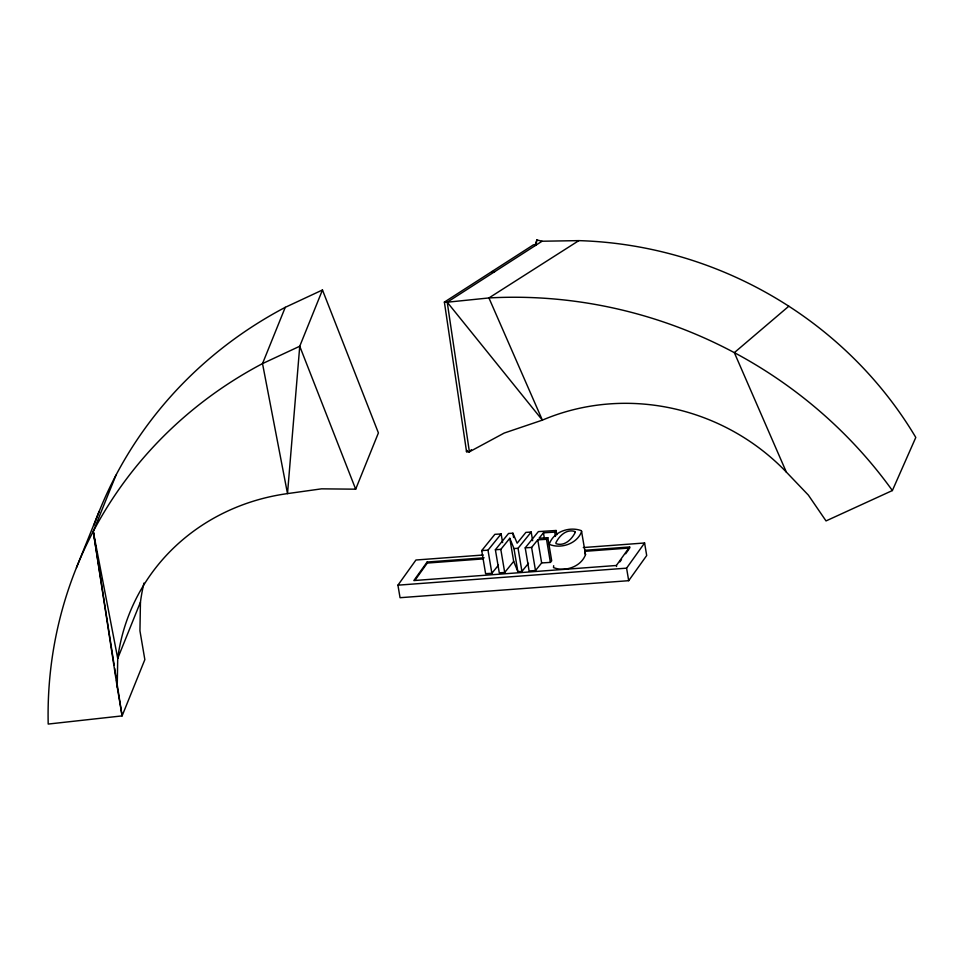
<?xml version="1.0" encoding="UTF-8"?>
<svg xmlns="http://www.w3.org/2000/svg" width="964" height="964" viewBox="0 0 964 964"><rect width="100%" height="100%" fill="white"/><g stroke="black" fill="none" stroke-linecap="round" stroke-linejoin="round"><path stroke-width="1.45" d="M143.973 583.063A212.213 198.596 21.1 0 0 140.443 602.139L117.716 658.4A212.213 198.596 21.1 0 1 287.501 493.604L321.506 488.844L355.68 489.182L378.406 432.92L322.47 289.983L285.26 307.335L262.521 363.597A444.344 416.207 22 0 0 48.2 724.06L122.103 715.891L117.222 687.127L117.716 658.4L93.255 531.417L115.981 475.156M140.443 602.139L139.949 630.866L144.841 659.629L122.103 715.891L116.524 680.186M536.08 244.374L536.888 239.94L542.057 241.229L578.846 240.626A388.155 365.705 23.8 0 1 915.8 437.451L892.375 490.543L826.028 520.922L808.362 495.11L786.311 472.047L734.339 352.643L788.817 306.215M581.641 531.526C577.111 543.877 560.964 549.034 549.637 544.491L549.468 543.636C554.035 531.236 570.049 526.308 581.437 530.706L585.534 554.625C580.991 566.977 564.844 572.134 553.517 567.591L553.673 565.711M534.96 245.519L536.888 239.94M471.444 449.67L469.396 451.827L466.552 451.718L466.974 450.477L466.468 451.104L469.396 451.827L504.208 433.053L542.371 420.135A212.213 200.355 24 0 1 786.311 472.047M76.469 567.603L99.208 511.33M322.47 289.983L299.744 346.245L287.501 493.604L262.521 363.597L299.744 346.245L355.68 489.182M583.316 547.552L644.591 542.985L646.699 555.517L628.697 580.689L400.048 597.704L397.939 585.172L415.942 560.012L483.193 554.999M484.121 557.794L427.112 562.036L413.857 580.557L616.382 565.482L629.637 546.962L584.63 550.311M414.857 580.424L427.281 563.06L427.112 562.036M619.864 561.879L621.527 559.566M625.66 553.77L628.974 549.143M628.697 580.689L626.588 568.158L644.591 542.985M498.448 565.157L491.881 573.279L485.603 573.676L481.723 550.577L494.869 534.333L501.147 533.936L502.606 542.599M481.723 550.577L487.989 550.179L501.147 533.936M495.388 549.721L500.81 549.384L509.799 538.286L513.679 561.385L504.702 572.483L499.28 572.821L495.388 549.721L508.546 533.466L512.896 533.2L517.15 543.178L525.886 532.381L531.2 532.044L532.658 540.708M509.799 538.286L513.981 548.552L518.042 548.299L531.2 532.044M556.059 530.489L554.734 532.116L543.443 532.827L539.057 538.237L547.817 537.683L551.697 560.783L550.396 562.398L541.648 562.94L535.49 570.543L529.103 570.941L525.223 547.841L538.37 531.598L556.059 530.489L556.782 534.815M525.223 547.841L531.61 547.444L537.755 539.84L546.516 539.298L547.817 537.683M513.679 561.385L517.861 571.652L521.934 571.399L528.501 563.277M466.552 451.718L444.38 302.106L533.502 244.796L536.346 244.904M444.38 302.106L447.224 302.214L542.057 241.229M578.846 240.626L488.929 297.948L447.224 302.214L469.396 451.827M427.281 563.06L482.783 558.927M584.799 551.336L628.299 548.094M397.939 585.172L626.588 568.158M491.797 271.619L494.64 271.728M584.63 553.155L585.534 554.625M447.224 302.214L542.371 420.135L488.929 297.948A444.344 418.677 23.8 0 1 892.375 490.543M629.637 546.962L629.805 547.986M616.382 565.482L616.562 566.507M554.734 532.116L555.469 536.442M546.516 539.298L550.396 562.398M543.443 532.827L544.407 538.599M537.755 539.84L541.648 562.94M531.61 547.444L535.49 570.543M518.042 548.299L521.934 571.399M512.896 533.2L513.619 537.526M513.981 548.552L517.861 571.652M500.81 549.384L504.702 572.483M487.989 550.179L491.881 573.279M114.198 665.317L93.255 531.417L117.222 687.127M114.656 668.281L116.054 677.21M93.942 525.139A444.344 416.207 22 0 1 285.26 307.335M575.267 532.357C571.736 539.406 564.567 546.564 556.047 543.684L555.867 542.804C559.373 535.719 566.543 528.694 575.05 531.526L575.267 532.357"/></g></svg>
